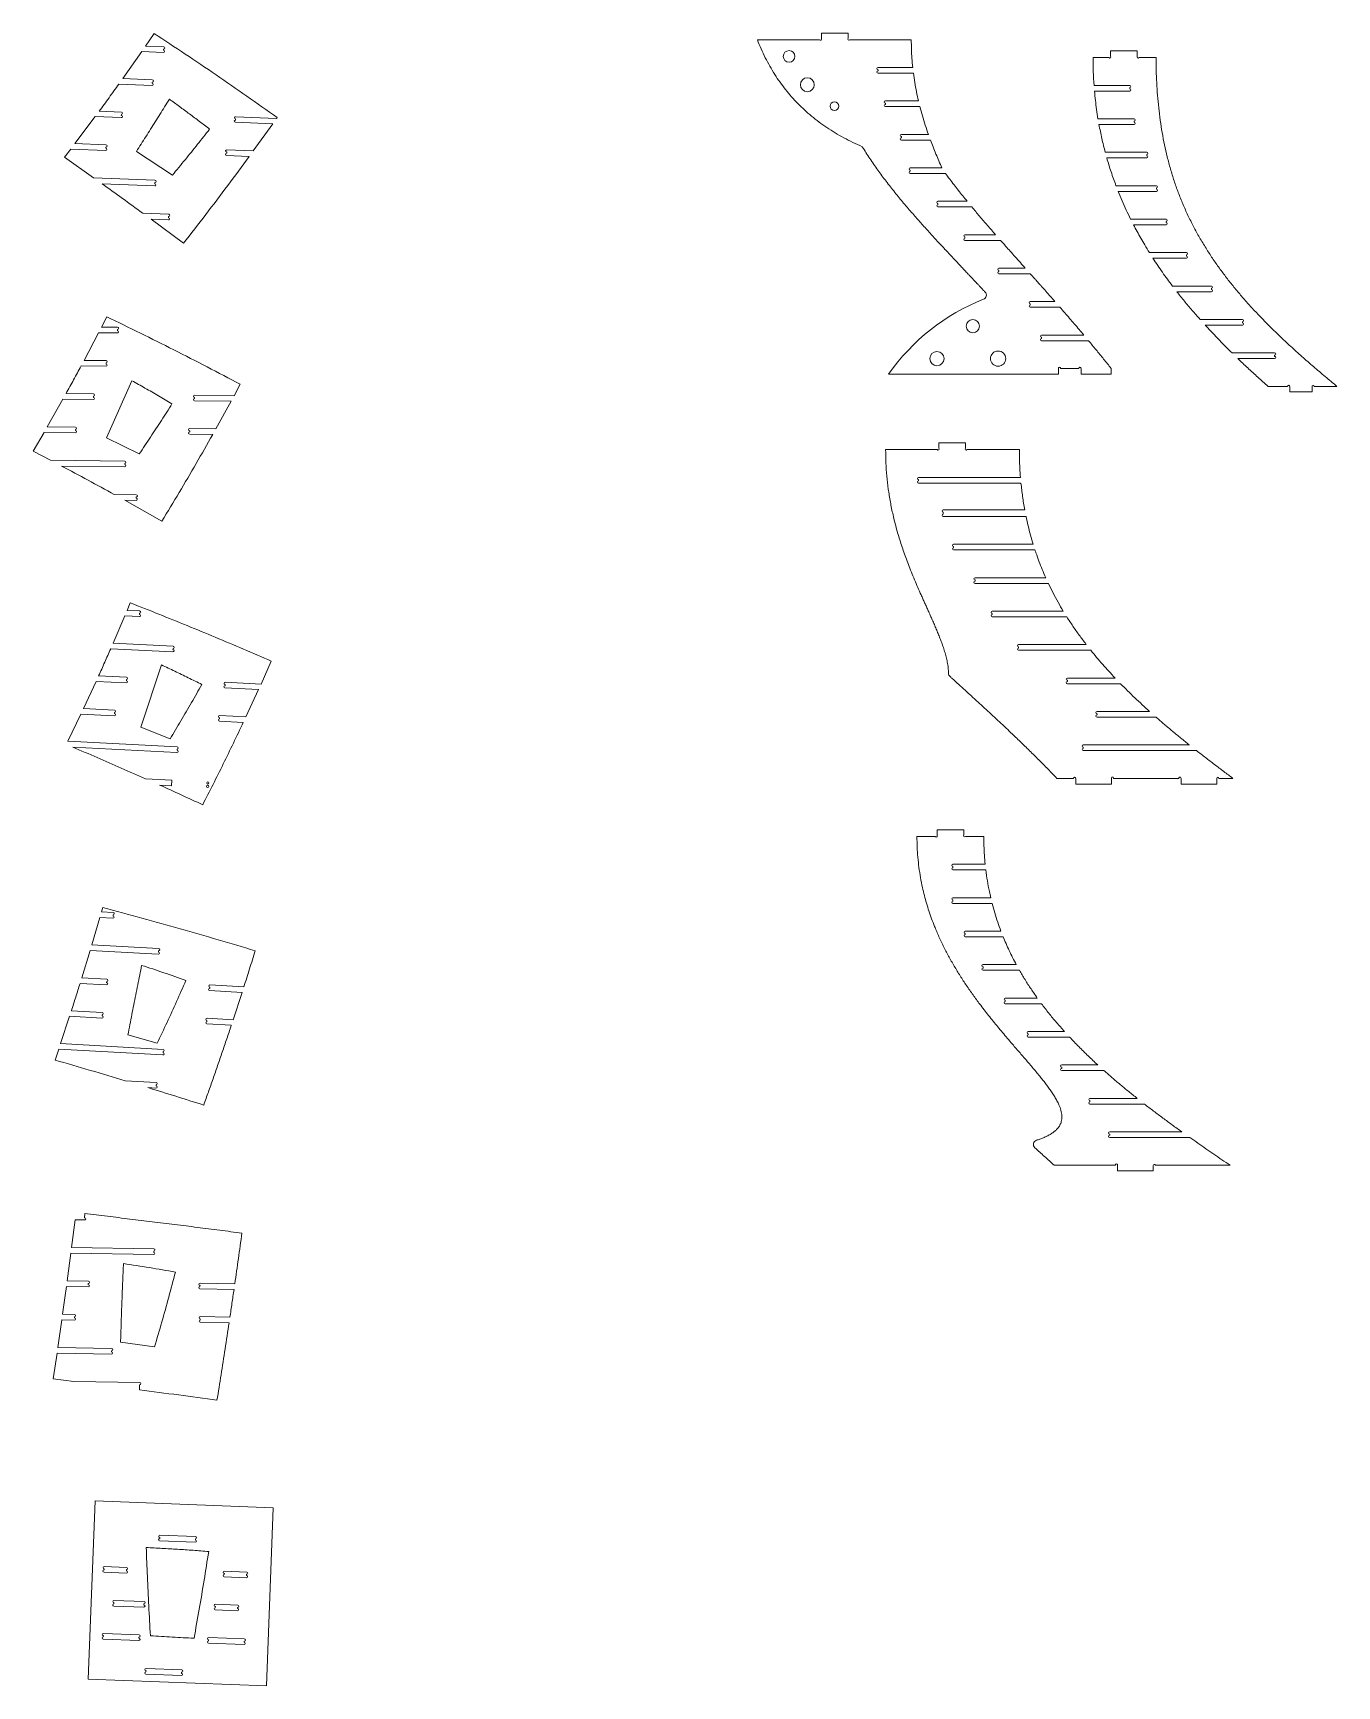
# Model space of a CAD drawing. Header units: millimetres. Extents: x -2409 to 2875, y -3055 to 3327.
# Drawn here: x -383 to 2543, y -3055 to 653 of the extents above; entities that cross this region are included whole.
import ezdxf

# ---------------------------------------------------------------- set-up
doc = ezdxf.new("R2010")
doc.units = ezdxf.units.MM

msp = doc.modelspace()

# ---------------------------------------------------------------- linework, layer by layer
at = {"color": 7, "linetype": 'Continuous', "lineweight": 15}
for p, q in [((-110.998, 651.53), (-130.241, 623.441)), ((1381.977, 637.617), (1242.356, 637.617)), ((1386.168, 652.617), (1446.168, 652.617)), ((1386.168, 652.617), (1386.168, 640.344)), ((1446.168, 652.617), (1446.168, 641.124)), ((1587.642, 637.617), (1449.732, 637.617)), ((-138.79, 611.08), (-181.412, 550.469)), ((-138.79, 611.08), (-90.248, 609.098)), ((-89.73, 621.787), (-130.241, 623.441)), ((-90.044, 614.093), (-89.934, 616.791)), ((2031.069, 597.493), (1995.368, 597.493)), ((2034.8, 612.493), (2034.8, 600.821)), ((2034.8, 612.493), (2094.8, 612.493)), ((2094.8, 612.493), (2094.8, 600.766)), ((2136.789, 597.493), (2098.58, 597.493)), ((1513.204, 575.317), (1590.919, 575.317)), ((1513.204, 567.617), (1513.204, 570.317)), ((1592.406, 562.617), (1513.204, 562.617)), ((-190.242, 538.119), (-115.754, 535.077)), ((-115.236, 547.766), (-181.412, 550.469)), ((-115.55, 540.072), (-115.44, 542.77)), ((2077.951, 535.193), (1997.621, 535.193)), ((1998.644, 522.493), (2077.951, 522.493)), ((2077.951, 527.493), (2077.951, 530.193)), ((1529.514, 500.317), (1603.759, 500.317)), ((1529.514, 492.617), (1529.514, 495.317)), ((1606.89, 487.617), (1529.514, 487.617)), ((-243.377, 465.226), (-288.81, 404.729)), ((-243.377, 465.226), (-184.991, 462.842)), ((-184.473, 475.531), (-234.261, 477.564)), ((-184.787, 467.837), (-184.677, 470.535)), ((71.162, 452.381), (154.864, 448.963)), ((71.476, 460.074), (71.366, 457.377)), ((163.607, 461.316), (71.68, 465.07)), ((111.378, 388.387), (154.864, 448.963)), ((163.607, 461.316), (164.989, 463.275)), ((2087.802, 460.193), (2006.547, 460.193)), ((2008.764, 447.493), (2087.802, 447.493)), ((2087.802, 452.493), (2087.802, 455.193)), ((1565.396, 425.317), (1626.023, 425.317)), ((1565.396, 417.617), (1565.396, 420.317)), ((1630.639, 412.617), (1565.396, 412.617)), ((-298.216, 392.403), (-312.34, 374.018)), ((-312.34, 374.018), (-246.866, 327.954)), ((-298.216, 392.403), (-219.702, 389.197)), ((-219.184, 401.886), (-288.81, 404.729)), ((-219.498, 394.192), (-219.388, 396.89)), ((-150.712, 387.14), (-70.095, 333.778)), ((51.399, 378.125), (102.39, 376.043)), ((51.713, 385.819), (51.603, 383.121)), ((111.378, 388.387), (51.917, 390.815)), ((2116.07, 385.193), (2022.771, 385.193)), ((2026.286, 372.493), (2116.07, 372.493)), ((2116.07, 377.493), (2116.07, 380.193)), ((1585.501, 350.317), (1656.177, 350.317)), ((1585.501, 342.617), (1585.501, 345.317)), ((1664.319, 337.617), (1585.501, 337.617)), ((-109.28, 322.335), (-246.866, 327.954)), ((-227.917, 314.47), (-109.798, 309.646)), ((-109.594, 314.642), (-109.484, 317.339)), ((2137.864, 310.193), (2046.948, 310.193)), ((2051.879, 297.493), (2137.864, 297.493)), ((2137.864, 302.493), (2137.864, 305.193)), ((1647.488, 275.317), (1712.946, 275.317)), ((1647.488, 267.617), (1647.488, 270.317)), ((1723.43, 262.617), (1647.488, 262.617)), ((-78.498, 246.016), (-136.404, 248.38)), ((-118.033, 234.92), (-45.348, 181.023)), ((-118.033, 234.92), (-79.016, 233.326)), ((-78.812, 238.322), (-78.702, 241.02)), ((2159.383, 235.193), (2079.762, 235.193)), ((2086.219, 222.493), (2159.383, 222.493)), ((2159.383, 227.493), (2159.383, 230.193)), ((1707.72, 200.317), (1776.787, 200.317)), ((1707.72, 192.617), (1707.72, 195.317)), ((1787.95, 187.617), (1707.72, 187.617)), ((2204.845, 160.193), (2121.835, 160.193)), ((2204.845, 152.493), (2204.845, 155.193)), ((1784.427, 125.317), (1843.361, 125.317)), ((1784.427, 117.617), (1784.427, 120.317)), ((1854.702, 112.617), (1784.427, 112.617)), ((2129.914, 147.493), (2204.845, 147.493)), ((2261.281, 85.193), (2173.657, 85.193)), ((2261.281, 77.493), (2261.281, 80.193)), ((1854.34, 50.317), (1909.991, 50.317)), ((1854.34, 42.617), (1854.34, 45.317)), ((1921.126, 37.617), (1854.34, 37.617)), ((2183.421, 72.493), (2261.281, 72.493)), ((-217.522, 16.168), (-229.337, -6.996)), ((2330.596, 10.193), (2235.496, 10.193)), ((2330.596, 2.493), (2330.596, 5.193)), ((-235.832, -19.615), (-268.311, -81.512)), ((-235.832, -19.615), (-193.382, -20.15)), ((-193.222, -7.451), (-229.337, -6.996)), ((-193.319, -15.15), (-193.285, -12.45)), ((1879.78, -24.683), (1974.674, -24.683)), ((1879.78, -32.383), (1879.78, -29.683)), ((2246.959, -2.507), (2330.596, -2.507)), ((1985.325, -37.383), (1879.78, -37.383)), ((2402.903, -64.807), (2307.239, -64.807)), ((2402.903, -72.507), (2402.903, -69.807)), ((-275.059, -94.128), (-218.918, -94.834)), ((-218.759, -82.135), (-268.311, -81.512)), ((-218.855, -89.835), (-218.821, -87.135)), ((1917.631, -112.383), (1917.631, -99.683)), ((1922.626, -99.683), (1963.468, -99.683)), ((1968.465, -99.683), (1968.465, -112.383)), ((2036.078, -112.383), (2036.078, -99.683)), ((2320.327, -77.507), (2402.903, -77.507)), ((-161.399, -127.117), (-217.784, -255.542)), ((68.246, -160.752), (81.939, -135.254)), ((1536.696, -112.383), (1917.631, -112.383)), ((1968.465, -112.383), (2036.078, -112.383)), ((2431.879, -139.807), (2388.128, -139.807)), ((2436.876, -152.507), (2436.876, -139.807)), ((2486.876, -140.354), (2486.876, -152.507)), ((2542.691, -139.807), (2491.846, -139.807)), ((-315.813, -168.621), (-350.875, -230.485)), ((-315.813, -168.621), (-247.615, -169.479)), ((-247.456, -156.78), (-308.802, -156.008)), ((-247.553, -164.479), (-247.519, -161.78)), ((-20.576, -172.336), (61.414, -173.368)), ((-20.479, -164.636), (-20.513, -167.336)), ((68.246, -160.752), (-20.416, -159.637)), ((27.334, -235.244), (61.414, -173.368)), ((2436.876, -152.507), (2486.876, -152.507)), ((-358.161, -243.094), (-382.822, -285.175)), ((-358.16, -243.094), (-287.885, -243.978)), ((-287.725, -231.279), (-350.875, -230.485)), ((-287.822, -238.979), (-287.788, -236.279)), ((-217.784, -255.542), (-144.422, -291.275)), ((-31.349, -247.206), (20.271, -247.856)), ((-31.252, -239.507), (-31.286, -242.207)), ((27.334, -235.244), (-31.189, -234.507)), ((-382.822, -285.175), (-343.658, -305.581)), ((1645.604, -281.848), (1530.11, -281.848)), ((1649.212, -266.848), (1649.212, -278.386)), ((1649.212, -266.848), (1709.212, -266.848)), ((1709.212, -266.848), (1709.212, -278.493)), ((1830.11, -281.848), (1712.919, -281.848)), ((-177.138, -307.677), (-343.658, -305.581)), ((-318.938, -318.594), (-177.298, -320.376)), ((-177.235, -315.376), (-177.201, -312.676)), ((1832.61, -344.148), (1603.919, -344.148)), ((1603.919, -349.148), (1603.919, -351.848)), ((1603.919, -356.848), (1833.749, -356.848)), ((-151.239, -383.009), (-200.463, -382.389)), ((-176.86, -395.387), (-93.647, -441.994)), ((-176.86, -395.387), (-151.399, -395.708)), ((-151.336, -390.708), (-151.302, -388.008)), ((1842.185, -416.848), (1659.401, -416.848)), ((1659.401, -421.848), (1659.401, -426.848)), ((1659.401, -431.848), (1845.118, -431.848)), ((1861.126, -494.148), (1682.574, -494.148)), ((1682.574, -499.148), (1682.574, -501.848)), ((1682.574, -506.848), (1865.188, -506.848)), ((1889.373, -569.148), (1730.842, -569.148)), ((1730.842, -574.148), (1730.842, -576.848)), ((1730.842, -581.848), (1895.217, -581.848)), ((-164.6, -625.479), (-171.638, -642.291)), ((-176.888, -654.741), (-203.102, -715.789)), ((-176.888, -654.741), (-144.28, -656.398)), ((-143.636, -643.714), (-171.638, -642.291)), ((-144.027, -651.404), (-143.89, -648.707)), ((1928.703, -644.148), (1769.436, -644.148)), ((1769.436, -649.148), (1769.436, -651.848)), ((1769.436, -656.848), (1936.552, -656.848)), ((-208.543, -728.229), (-69.166, -735.311)), ((-68.521, -722.627), (-203.102, -715.789)), ((-68.912, -730.317), (-68.775, -727.621)), ((1980.321, -719.148), (1828.149, -719.148)), ((1828.149, -724.148), (1828.149, -726.848)), ((1828.149, -731.848), (1990.341, -731.848)), ((-94.868, -764.825), (-141.249, -904.218)), ((128.645, -807.742), (151.779, -756.187)), ((-241.366, -801.658), (-269.568, -862.605)), ((-241.366, -801.658), (-173.726, -805.095)), ((-173.082, -792.411), (-235.723, -789.228)), ((-173.473, -800.101), (-173.336, -797.405)), ((48.078, -808.655), (47.941, -811.351)), ((128.645, -807.742), (48.331, -803.661)), ((2044.955, -794.148), (1937.837, -794.148)), ((1937.837, -799.148), (1937.837, -801.848)), ((1937.837, -806.848), (2057.196, -806.848)), ((47.687, -816.345), (122.987, -820.171)), ((94.775, -881.118), (122.987, -820.171)), ((-275.426, -875.024), (-304.709, -935.917)), ((-275.425, -875.024), (-200.606, -878.826)), ((-199.962, -866.142), (-269.568, -862.606)), ((-200.352, -873.832), (-200.215, -871.136)), ((35.765, -883.126), (35.628, -885.823)), ((94.775, -881.118), (36.019, -878.132)), ((2122.477, -869.148), (2004.429, -869.148)), ((2004.429, -874.148), (2004.429, -876.848)), ((2004.429, -881.848), (2136.804, -881.848)), ((-141.249, -904.218), (-75.463, -930.631)), ((35.374, -890.816), (88.929, -893.537)), ((-59.434, -948.379), (-304.709, -935.917)), ((-293.499, -949.203), (-60.079, -961.063)), ((-59.825, -956.069), (-59.688, -953.373)), ((2211.539, -944.148), (1973.396, -944.148)), ((1973.396, -949.148), (1973.396, -951.848)), ((1973.396, -956.848), (2227.586, -956.848)), ((-71.235, -1022.876), (-130.821, -1019.849)), ((-98.797, -1034.192), (-71.879, -1035.56)), ((-71.879, -1035.56), (-71.235, -1022.876)), ((1951.595, -1019.148), (1914.447, -1019.148)), ((1956.589, -1031.848), (1956.589, -1019.148)), ((1956.589, -1031.848), (2036.589, -1031.848)), ((2036.589, -1019.148), (2036.589, -1031.848)), ((2187.981, -1019.148), (2041.513, -1019.148)), ((2192.954, -1031.848), (2192.954, -1019.148)), ((2192.954, -1031.848), (2272.954, -1031.848)), ((2272.954, -1019.338), (2272.954, -1019.148)), ((2272.954, -1019.338), (2272.954, -1031.848)), ((2309.365, -1019.148), (2277.951, -1019.148)), ((1645.46, -1134.581), (1645.46, -1146.822)), ((1645.46, -1134.581), (1705.46, -1134.581)), ((1705.46, -1134.581), (1705.46, -1146.137)), ((1641.29, -1149.581), (1600.361, -1149.581)), ((1750.361, -1149.581), (1709.085, -1149.581)), ((1753.478, -1211.881), (1681.08, -1211.881)), ((1681.08, -1216.881), (1681.08, -1219.581)), ((1681.08, -1224.581), (1754.899, -1224.581)), ((1765.945, -1286.881), (1681.08, -1286.881)), ((1681.08, -1291.881), (1681.08, -1294.581)), ((-232.743, -1331.337), (-250.915, -1392.723)), ((-232.743, -1331.337), (-203.516, -1332.962)), ((-226.097, -1308.466), (-229.098, -1318.82)), ((-202.811, -1320.282), (-229.098, -1318.82)), ((-203.239, -1327.97), (-203.089, -1325.274)), ((1681.08, -1299.581), (1769.059, -1299.581)), ((1788.832, -1361.881), (1708.709, -1361.881)), ((1708.709, -1366.881), (1708.709, -1369.581)), ((-254.679, -1405.234), (-273.455, -1466.586)), ((-254.679, -1405.234), (-101.78, -1413.733)), ((-101.075, -1401.053), (-250.914, -1392.723)), ((-101.502, -1408.741), (-101.353, -1406.045)), ((1708.709, -1374.581), (1793.817, -1374.581)), ((1823.253, -1436.881), (1748.661, -1436.881)), ((1748.661, -1441.881), (1748.661, -1444.581)), ((-277.347, -1479.09), (-217.957, -1482.391)), ((-217.252, -1469.71), (-273.455, -1466.586)), ((-217.68, -1477.398), (-217.53, -1474.703)), ((90.173, -1486.799), (14.042, -1482.567)), ((1748.661, -1449.581), (1830.308, -1449.581)), ((13.337, -1495.248), (86.157, -1499.296)), ((13.764, -1487.56), (13.614, -1490.255)), ((66.145, -1560.579), (86.157, -1499.296)), ((1870.365, -1511.881), (1798.557, -1511.881)), ((1798.557, -1516.881), (1798.557, -1519.581)), ((-300.793, -1552.902), (-320.897, -1614.181)), ((-300.793, -1552.902), (-228.348, -1556.929)), ((-227.643, -1544.249), (-296.766, -1540.406)), ((-228.07, -1551.937), (-227.92, -1549.241)), ((1798.557, -1524.581), (1879.674, -1524.581)), ((6.976, -1570.01), (62.001, -1573.069)), ((7.404, -1562.322), (7.254, -1565.018)), ((66.145, -1560.579), (7.681, -1557.329)), ((1931.13, -1586.881), (1850.245, -1586.881)), ((1850.245, -1591.881), (1850.245, -1594.581)), ((-325.068, -1626.668), (-333.287, -1651.053)), ((-325.068, -1626.668), (-91.529, -1639.65)), ((-90.824, -1626.97), (-320.896, -1614.181)), ((-170.046, -1594.636), (-104.427, -1613.317)), ((1850.245, -1599.581), (1942.813, -1599.581)), ((-91.251, -1634.658), (-91.102, -1631.962)), ((2005.971, -1661.881), (1925.082, -1661.881)), ((1925.082, -1666.881), (1925.082, -1669.581)), ((-106.481, -1701.215), (-176.321, -1697.333)), ((1925.082, -1674.581), (2020.018, -1674.581)), ((-125.063, -1712.902), (-107.186, -1713.896)), ((-106.909, -1708.903), (-106.759, -1706.207)), ((2094.371, -1736.881), (1988.167, -1736.881)), ((1988.167, -1741.881), (1988.167, -1744.581)), ((1988.167, -1749.581), (2110.573, -1749.581)), ((2194.48, -1811.881), (2032.976, -1811.881)), ((2032.976, -1816.881), (2032.976, -1819.581)), ((2032.976, -1824.581), (2212.371, -1824.581)), ((2045.533, -1886.881), (1908.146, -1886.881)), ((2050.504, -1899.581), (2050.504, -1886.881)), ((2130.504, -1887.862), (2130.504, -1899.581)), ((2302.909, -1886.881), (2135.407, -1886.881)), ((2050.504, -1899.581), (2130.504, -1899.581)), ((-267.128, -2004.754), (-266.97, -1995.446)), ((-288.223, -2009.396), (-296.259, -2071.569)), ((-288.223, -2009.396), (-267.213, -2009.753)), ((-111.676, -2074.703), (-296.259, -2071.569)), ((-297.924, -2084.242), (-306.227, -2146.411)), ((-297.924, -2084.242), (-111.892, -2087.401)), ((-111.807, -2082.402), (-111.761, -2079.702)), ((-258.759, -2147.216), (-306.227, -2146.411)), ((-307.948, -2159.083), (-258.975, -2159.915)), ((-258.89, -2154.915), (-258.844, -2152.216)), ((-8.329, -2164.17), (68.052, -2165.467)), ((-8.199, -2156.472), (-8.244, -2159.171)), ((69.888, -2152.797), (-8.114, -2151.472)), ((-290.043, -2221.696), (-316.534, -2221.246)), ((-318.315, -2233.918), (-327.202, -2296.076)), ((-318.314, -2233.918), (-290.259, -2234.394)), ((-290.174, -2229.395), (-290.128, -2226.695)), ((-7.745, -2239.191), (57.005, -2240.29)), ((-7.614, -2231.492), (-7.66, -2234.192)), ((58.901, -2227.621), (-7.53, -2226.493)), ((-206.603, -2298.124), (-327.202, -2296.076)), ((-186.378, -2283.852), (-110.257, -2294.157)), ((-329.046, -2308.746), (-337.499, -2365.877)), ((-329.045, -2308.746), (-206.818, -2310.822)), ((-206.733, -2305.822), (-206.687, -2303.123)), ((-337.499, -2365.877), (-290.986, -2371.702)), ((-143.556, -2374.205), (-290.986, -2371.702)), ((-143.834, -2390.62), (-143.64, -2379.204)), ((-258.933, -3039.513), (-243.557, -2639.808)), ((-243.557, -2639.808), (156.147, -2655.185)), ((156.147, -2655.185), (140.771, -3054.889)), ((-98.789, -2729.55), (-18.848, -2732.626)), ((-98.493, -2721.856), (-98.597, -2724.554)), ((-18.36, -2719.935), (-98.301, -2716.86)), ((-18.656, -2727.629), (-18.552, -2724.931)), ((-223.564, -2799.806), (-173.601, -2801.728)), ((-223.268, -2792.111), (-223.371, -2794.809)), ((-173.112, -2789.037), (-223.075, -2787.115)), ((-173.408, -2796.732), (-173.305, -2794.033)), ((46.104, -2810.18), (96.067, -2812.102)), ((46.4, -2802.485), (46.296, -2805.183)), ((96.555, -2799.411), (46.592, -2797.489)), ((96.259, -2807.105), (96.363, -2804.407)), ((-201.76, -2875.7), (-134.197, -2878.299)), ((-201.464, -2868.006), (-201.567, -2870.704)), ((-133.708, -2865.609), (-201.271, -2863.009)), ((-134.004, -2873.303), (-133.901, -2870.605)), ((25.914, -2884.458), (75.877, -2886.38)), ((26.21, -2876.764), (26.106, -2879.462)), ((76.365, -2873.69), (26.402, -2871.768)), ((76.069, -2881.384), (76.173, -2878.686)), ((-225.393, -2949.846), (-145.453, -2952.921)), ((-225.097, -2942.152), (-225.201, -2944.85)), ((-144.964, -2940.231), (-224.905, -2937.156)), ((-145.26, -2947.925), (-145.157, -2945.227)), ((10.797, -2958.932), (90.738, -2962.008)), ((11.093, -2951.238), (10.989, -2953.936)), ((91.226, -2949.317), (11.285, -2946.242)), ((90.93, -2957.011), (91.034, -2954.313)), ((140.771, -3054.889), (-258.933, -3039.513)), ((-129.685, -3028.584), (-49.744, -3031.659)), ((-129.389, -3020.889), (-129.493, -3023.587)), ((-49.256, -3018.968), (-129.197, -3015.893)), ((-49.552, -3026.663), (-49.448, -3023.964))]:
    msp.add_line(p, q, dxfattribs=at)
for centre, radius in [((1313.476, 600.343), 13.032), ((1354.469, 536.734), 15.613), ((1415.251, 488.673), 9.895), ((1725.846, -4.966), 14.819), ((1645.111, -77.647), 15.959), ((1782.36, -77.647), 17.099), ((9.032, -1037.168), 2.5), ((9.423, -1029.478), 2.5)]:
    msp.add_circle(centre, radius, dxfattribs=at)
for centre, radius, start, end in [((1384.073, 638.981), 2.5, 213.050001, 33.050001), ((1447.95, 639.371), 2.5, 135.465661, 315.465661), ((-90.146, 611.595), 2.5, 267.66148, 87.66148), ((-89.832, 619.289), 2.5, 267.66148, 87.66148), ((2032.934, 599.157), 2.5, 221.729253, 41.729253), ((2096.69, 599.129), 2.5, 139.11762, 319.11762), ((1513.204, 572.817), 2.5, 90, 270), ((1513.204, 565.117), 2.5, 90, 270), ((-115.652, 537.575), 2.5, 267.66148, 87.66148), ((-115.338, 545.268), 2.5, 267.66148, 87.66148), ((2077.951, 532.693), 2.5, 270, 90), ((2077.951, 524.993), 2.5, 270, 90), ((1529.514, 497.817), 2.5, 90, 270), ((1529.514, 490.117), 2.5, 90, 270), ((-184.889, 465.339), 2.5, 267.66148, 87.66148), ((-184.575, 473.033), 2.5, 267.66148, 87.66148), ((71.264, 454.879), 2.5, 87.66148, 267.66148), ((71.578, 462.572), 2.5, 87.66148, 267.66148), ((2087.802, 457.693), 2.5, 270, 90), ((2087.802, 449.993), 2.5, 270, 90), ((1565.396, 422.817), 2.5, 90, 270), ((1565.396, 415.117), 2.5, 90, 270), ((-219.6, 391.694), 2.5, 267.66148, 87.66148), ((-219.286, 399.388), 2.5, 267.66148, 87.66148), ((51.501, 380.623), 2.5, 87.66148, 267.66148), ((51.815, 388.317), 2.5, 87.66148, 267.66148), ((2116.07, 382.693), 2.5, 270, 90), ((2116.07, 374.993), 2.5, 270, 90), ((1585.501, 347.817), 2.5, 90, 270), ((1585.501, 340.117), 2.5, 90, 270), ((-109.696, 312.144), 2.5, 267.66148, 87.66148), ((-109.382, 319.837), 2.5, 267.66148, 87.66148), ((2137.864, 307.693), 2.5, 270, 90), ((2137.864, 299.993), 2.5, 270, 90), ((1647.488, 272.817), 2.5, 90, 270), ((1647.488, 265.117), 2.5, 90, 270), ((-78.914, 235.824), 2.5, 267.66148, 87.66148), ((-78.6, 243.518), 2.5, 267.66148, 87.66148), ((2159.383, 232.693), 2.5, 270, 90), ((2159.383, 224.993), 2.5, 270, 90), ((1707.72, 197.817), 2.5, 90, 270), ((1707.72, 190.117), 2.5, 90, 270), ((2204.845, 157.693), 2.5, 270, 90), ((2204.845, 149.993), 2.5, 270, 90), ((1784.427, 122.817), 2.5, 90, 270), ((1784.427, 115.117), 2.5, 90, 270), ((2261.281, 82.693), 2.5, 270, 90), ((2261.281, 74.993), 2.5, 270, 90), ((1923.954, -384.676), 473.405, 111.595184, 144.887736), ((1746.039, 64.798), 10, 291.595184, 43.196661), ((1854.34, 47.817), 2.5, 90, 270), ((1854.34, 40.117), 2.5, 90, 270), ((2330.596, 7.693), 2.5, 270, 90), ((2330.596, -0.007), 2.5, 270, 90), ((-193.35, -17.65), 2.5, 269.279102, 89.279102), ((-193.253, -9.95), 2.5, 269.279102, 89.279102), ((1879.78, -27.183), 2.5, 90, 270), ((1879.78, -34.883), 2.5, 90, 270), ((2402.903, -67.307), 2.5, 270, 90), ((2402.903, -75.007), 2.5, 270, 90), ((-218.887, -92.334), 2.5, 269.279102, 89.279102), ((-218.79, -84.635), 2.5, 269.279102, 89.279102), ((1920.128, -99.572), 2.5, 357.470347, 182.529653), ((1965.967, -99.595), 2.5, 357.992109, 182.007891), ((2434.378, -139.714), 2.5, 357.859596, 182.140404), ((2489.361, -140.081), 2.5, 6.281468, 186.281468), ((-247.584, -166.979), 2.5, 269.279102, 89.279102), ((-247.487, -159.28), 2.5, 269.279102, 89.279102), ((-20.545, -169.836), 2.5, 89.279102, 269.279102), ((-20.448, -162.137), 2.5, 89.279102, 269.279102), ((-287.854, -241.479), 2.5, 269.279102, 89.279102), ((-287.757, -233.779), 2.5, 269.279102, 89.279102), ((-31.317, -244.706), 2.5, 89.279102, 269.279102), ((-31.22, -237.007), 2.5, 89.279102, 269.279102), ((1647.408, -280.117), 2.5, 223.817314, 43.817314), ((1711.065, -280.171), 2.5, 137.858801, 317.858801), ((-177.267, -317.876), 2.5, 269.279102, 89.279102), ((-177.17, -310.177), 2.5, 269.279102, 89.279102), ((1603.919, -346.648), 2.5, 90, 270), ((1603.919, -354.348), 2.5, 90, 270), ((-151.367, -393.208), 2.5, 269.279102, 89.279102), ((-151.27, -385.508), 2.5, 269.279102, 89.279102), ((1659.401, -419.348), 2.5, 90, 270), ((1659.401, -429.348), 2.5, 90, 270), ((1682.574, -496.648), 2.5, 90, 270), ((1682.574, -504.348), 2.5, 90, 270), ((1730.842, -571.648), 2.5, 90, 270), ((1730.842, -579.348), 2.5, 90, 270), ((-144.153, -653.901), 2.5, 267.091281, 87.091281), ((-143.763, -646.211), 2.5, 267.091281, 87.091281), ((1769.436, -646.648), 2.5, 90, 270), ((1769.436, -654.348), 2.5, 90, 270), ((-69.039, -732.814), 2.5, 267.091281, 87.091281), ((-68.648, -725.124), 2.5, 267.091281, 87.091281), ((1828.149, -721.648), 2.5, 90, 270), ((1828.149, -729.348), 2.5, 90, 270), ((-173.6, -802.598), 2.5, 267.091281, 87.091281), ((-173.209, -794.908), 2.5, 267.091281, 87.091281), ((47.814, -813.848), 2.5, 87.091281, 267.091281), ((48.205, -806.158), 2.5, 87.091281, 267.091281), ((1681.261, -783.297), 10, 181.07966, 227.612537), ((1937.837, -796.648), 2.5, 90, 270), ((1937.837, -804.348), 2.5, 90, 270), ((-200.479, -876.329), 2.5, 267.091281, 87.091281), ((-200.089, -868.639), 2.5, 267.091281, 87.091281), ((35.501, -888.319), 2.5, 87.091281, 267.091281), ((35.892, -880.629), 2.5, 87.091281, 267.091281), ((2004.429, -871.648), 2.5, 90, 270), ((2004.429, -879.348), 2.5, 90, 270), ((-59.952, -958.566), 2.5, 267.091281, 87.091281), ((-59.561, -950.876), 2.5, 267.091281, 87.091281), ((1973.396, -946.648), 2.5, 90, 270), ((1973.396, -954.348), 2.5, 90, 270), ((1954.092, -1019.026), 2.5, 357.190424, 182.809576), ((2039.051, -1018.713), 2.5, 349.973921, 190.026079), ((2190.468, -1018.89), 2.5, 354.061642, 185.938358), ((2275.453, -1019.243), 2.5, 2.176485, 177.823515), ((1643.375, -1148.202), 2.5, 213.488166, 33.488166), ((1707.272, -1147.859), 2.5, 136.464739, 316.464739), ((1681.08, -1214.381), 2.5, 90, 270), ((1681.08, -1222.081), 2.5, 90, 270), ((1681.08, -1289.381), 2.5, 90, 270), ((1681.08, -1297.081), 2.5, 90, 270), ((-203.378, -1330.466), 2.5, 266.818377, 86.818377), ((-202.95, -1322.778), 2.5, 266.818377, 86.818377), ((1708.709, -1364.381), 2.5, 90, 270), ((1708.709, -1372.081), 2.5, 90, 270), ((-101.641, -1411.237), 2.5, 266.818377, 86.818377), ((-101.214, -1403.549), 2.5, 266.818377, 86.818377), ((1748.661, -1439.381), 2.5, 90, 270), ((1748.661, -1447.081), 2.5, 90, 270), ((-217.818, -1479.895), 2.5, 266.818377, 86.818377), ((-217.391, -1472.207), 2.5, 266.818377, 86.818377), ((13.903, -1485.063), 2.5, 86.818377, 266.818377), ((13.476, -1492.752), 2.5, 86.818377, 266.818377), ((1798.557, -1514.381), 2.5, 90, 270), ((1798.557, -1522.081), 2.5, 90, 270), ((-228.209, -1554.433), 2.5, 266.818377, 86.818377), ((-227.782, -1546.745), 2.5, 266.818377, 86.818377), ((7.115, -1567.514), 2.5, 86.818377, 266.818377), ((7.542, -1559.826), 2.5, 86.818377, 266.818377), ((1850.245, -1589.381), 2.5, 90, 270), ((-90.963, -1629.466), 2.5, 266.818377, 86.818377), ((1850.245, -1597.081), 2.5, 90, 270), ((-91.39, -1637.154), 2.5, 266.818377, 86.818377), ((1925.082, -1664.381), 2.5, 90, 270), ((-106.62, -1703.711), 2.5, 266.818377, 86.818377), ((1925.082, -1672.081), 2.5, 90, 270), ((-107.047, -1711.399), 2.5, 266.818377, 86.818377), ((1988.167, -1739.381), 2.5, 90, 270), ((1988.167, -1747.081), 2.5, 90, 270), ((2032.976, -1814.381), 2.5, 90, 270), ((1871.63, -1840.428), 10, 108.008336, 228.548947), ((2032.976, -1822.081), 2.5, 90, 270), ((2048.019, -1886.609), 2.5, 353.753145, 186.246855), ((2132.955, -1887.372), 2.5, 11.312671, 191.312671), ((-267.171, -2007.253), 2.5, 269.027262, 89.027259), ((-111.719, -2077.203), 2.5, 269.02726, 89.02726), ((-111.849, -2084.902), 2.5, 269.02726, 89.02726), ((-258.802, -2149.716), 2.5, 269.02726, 89.02726), ((-258.932, -2157.415), 2.5, 269.02726, 89.02726), ((-8.287, -2161.671), 2.5, 89.02726, 269.02726), ((-8.156, -2153.972), 2.5, 89.02726, 269.02726), ((-290.085, -2224.196), 2.5, 269.02726, 89.02726), ((-290.216, -2231.895), 2.5, 269.02726, 89.02726), ((-7.703, -2236.691), 2.5, 89.02726, 269.02726), ((-7.572, -2228.993), 2.5, 89.02726, 269.02726), ((-206.645, -2300.623), 2.5, 269.02726, 89.02726), ((-206.776, -2308.322), 2.5, 269.02726, 89.02726), ((-143.598, -2376.705), 2.5, 269.02726, 89.02726), ((-98.693, -2727.052), 2.5, 87.796972, 267.796972), ((-98.397, -2719.358), 2.5, 87.796972, 267.796972), ((-18.752, -2730.127), 2.5, 267.796972, 87.796972), ((-18.456, -2722.433), 2.5, 267.796972, 87.796972), ((-223.468, -2797.308), 2.5, 87.796972, 267.796972), ((-223.172, -2789.613), 2.5, 87.796972, 267.796972), ((-173.504, -2799.23), 2.5, 267.796972, 87.796972), ((-173.208, -2791.535), 2.5, 267.796972, 87.796972), ((46.2, -2807.681), 2.5, 87.796972, 267.796972), ((46.496, -2799.987), 2.5, 87.796972, 267.796972), ((96.163, -2809.603), 2.5, 267.796972, 87.796972), ((96.459, -2801.909), 2.5, 267.796972, 87.796972), ((-201.663, -2873.202), 2.5, 87.796972, 267.796972), ((-201.368, -2865.508), 2.5, 87.796972, 267.796972), ((-134.101, -2875.801), 2.5, 267.796972, 87.796972), ((-133.805, -2868.107), 2.5, 267.796972, 87.796972), ((26.01, -2881.96), 2.5, 87.796972, 267.796972), ((26.306, -2874.266), 2.5, 87.796972, 267.796972), ((75.973, -2883.882), 2.5, 267.796972, 87.796972), ((76.269, -2876.188), 2.5, 267.796972, 87.796972), ((-225.297, -2947.348), 2.5, 87.796972, 267.796972), ((-225.001, -2939.654), 2.5, 87.796972, 267.796972), ((-145.356, -2950.423), 2.5, 267.796972, 87.796972), ((-145.06, -2942.729), 2.5, 267.796972, 87.796972), ((10.893, -2956.434), 2.5, 87.796972, 267.796972), ((11.189, -2948.74), 2.5, 87.796972, 267.796972), ((90.834, -2959.509), 2.5, 267.796972, 87.796972), ((91.13, -2951.815), 2.5, 267.796972, 87.796972), ((-129.589, -3026.085), 2.5, 87.796972, 267.796972), ((-129.293, -3018.391), 2.5, 87.796972, 267.796972), ((-49.648, -3029.161), 2.5, 267.796972, 87.796972), ((-49.352, -3021.466), 2.5, 267.796972, 87.796972)]:
    msp.add_arc(centre, radius, start, end, dxfattribs=at)
for points, knots in [([(164.989, 463.275), (142.226, 479.375), (96.765, 511.531), (27.949, 558.907), (-41.219, 605.66), (-87.75, 636.247), (-110.998, 651.53)], [0, 0, 0, 0, 0.25035944, 0.50000195, 0.75018283, 1, 1, 1, 1]), ([(1242.356, 637.617), (1245.111, 630.747), (1250.579, 617.108), (1259.949, 597.313), (1270.095, 578.224), (1281.102, 559.876), (1292.878, 542.365), (1305.41, 525.679), (1318.68, 509.803), (1332.762, 494.636), (1347.759, 480.08), (1363.69, 466.151), (1380.572, 452.869), (1398.3, 440.328), (1416.87, 428.521), (1436.292, 417.471), (1456.53, 407.096), (1470.51, 400.897), (1477.567, 397.768)], [0, 0, 0, 0, 0.06424399, 0.12752869, 0.19000642, 0.25183524, 0.31317829, 0.37311512, 0.43290538, 0.49271095, 0.5526937, 0.61424942, 0.67632418, 0.73908136, 0.80267901, 0.86726926, 0.93299704, 1, 1, 1, 1]), ([(1590.919, 575.317), (1590.264, 582.188), (1588.951, 595.96), (1587.859, 616.744), (1587.714, 630.646), (1587.642, 637.617)], [0, 0, 0, 0, 0.33175651, 0.66491911, 1, 1, 1, 1]), ([(1995.368, 597.493), (1995.46, 587.071), (1995.645, 566.284), (1996.964, 545.538), (1997.621, 535.193)], [0, 0, 0, 0, 0.50136685, 1, 1, 1, 1]), ([(2542.691, -139.807), (2533.902, -132.535), (2516.28, -117.954), (2490.117, -95.704), (2464.215, -73.094), (2438.702, -50.087), (2413.638, -26.627), (2388.978, -2.535), (2366.674, 20.351), (2346.575, 42.016), (2328.793, 62.116), (2311.455, 82.752), (2294.813, 103.71), (2278.702, 125.281), (2263.372, 147.226), (2248.468, 170.162), (2234.257, 193.869), (2220.734, 218.539), (2208.257, 243.625), (2196.833, 269.14), (2186.488, 295.031), (2177.234, 321.218), (2169.011, 347.812), (2161.836, 374.644), (2155.624, 401.902), (2150.389, 429.325), (2146.04, 457.149), (2142.59, 484.99), (2139.95, 513.091), (2138.126, 541.114), (2136.995, 569.31), (2136.858, 588.07), (2136.789, 597.493)], [0, 0, 0, 0, 0.039025822, 0.078243659, 0.117487395, 0.156640572, 0.195759492, 0.234921243, 0.274570671, 0.30506687, 0.336009614, 0.366369708, 0.397257866, 0.427547556, 0.458459854, 0.488813999, 0.521104922, 0.552990032, 0.585034414, 0.616923098, 0.648599, 0.680387924, 0.711910577, 0.743801745, 0.775379249, 0.80752938, 0.839285538, 0.871705395, 0.903482199, 0.935826457, 0.967765252, 1, 1, 1, 1]), ([(1603.759, 500.317), (1602.213, 507.18), (1599.115, 520.923), (1595.315, 541.704), (1593.375, 555.654), (1592.406, 562.617)], [0, 0, 0, 0, 0.33310876, 0.66709305, 1, 1, 1, 1]), ([(-190.242, 538.119), (-197.556, 527.954), (-212.13, 507.697), (-226.902, 487.584), (-234.261, 477.564)], [0, 0, 0, 0, 0.50181844, 1, 1, 1, 1]), ([(1998.644, 522.493), (1999.31, 515.552), (2000.64, 501.673), (2003.27, 480.897), (2005.453, 467.103), (2006.547, 460.193)], [0, 0, 0, 0, 0.33302136, 0.66586697, 1, 1, 1, 1]), ([(-76.924, 504.379), (-80.521, 498.61), (-87.63, 487.209), (-98.19, 470.329), (-108.649, 453.654), (-119.161, 436.945), (-129.745, 420.177), (-140.28, 403.539), (-147.258, 392.57), (-150.712, 387.14)], [0, 0, 0, 0, 0.14723491, 0.29096716, 0.43119702, 0.57351452, 0.71845878, 0.86062022, 1, 1, 1, 1]), ([(13.294, 437.197), (5.775, 442.923), (-9.14, 454.283), (-31.701, 471.187), (-54.237, 487.88), (-69.399, 498.906), (-76.924, 504.379)], [0, 0, 0, 0, 0.252046023, 0.500009001, 0.751850501, 1, 1, 1, 1]), ([(1626.023, 425.317), (1623.646, 432.194), (1618.896, 445.935), (1612.486, 466.705), (1608.749, 480.67), (1606.89, 487.617)], [0, 0, 0, 0, 0.33480927, 0.66904579, 1, 1, 1, 1]), ([(2008.764, 447.493), (2010.787, 437.023), (2014.827, 416.115), (2020.125, 395.49), (2022.771, 385.193)], [0, 0, 0, 0, 0.50075921, 1, 1, 1, 1]), ([(-70.095, 333.778), (-60.559, 345.373), (-41.648, 368.369), (-13.846, 402.84), (4.299, 425.81), (13.294, 437.197)], [0, 0, 0, 0, 0.33899043, 0.67231634, 1, 1, 1, 1]), ([(1656.177, 350.317), (1653.933, 355.434), (1649.443, 365.67), (1642.903, 381.265), (1636.587, 396.898), (1632.599, 407.439), (1630.639, 412.617)], [0, 0, 0, 0, 0.24889491, 0.49794429, 0.75334432, 1, 1, 1, 1]), ([(-45.348, 181.023), (-28.569, 202.538), (4.855, 245.399), (54.116, 310.404), (86.272, 354.126), (102.39, 376.043)], [0, 0, 0, 0, 0.334543041, 0.666425603, 1, 1, 1, 1]), ([(1477.567, 397.768), (1483.15, 388.859), (1494.331, 371.018), (1512.341, 345.241), (1531.124, 319.96), (1550.498, 295.357), (1570.443, 271.169), (1590.005, 248.324), (1609.114, 226.638), (1627.567, 206.146), (1641.762, 190.646), (1651.705, 179.878), (1657.425, 173.705), (1663.094, 167.607), (1668.729, 161.563), (1674.252, 155.652), (1679.807, 149.722), (1685.428, 143.731), (1690.199, 138.655), (1694.166, 134.438), (1697.272, 131.139), (1700.548, 127.661), (1703.721, 124.293), (1706.649, 121.186), (1709.672, 117.981), (1713.27, 114.166), (1717.669, 109.502), (1722.27, 104.625), (1726.828, 99.791), (1730.976, 95.393), (1735.294, 90.812), (1739.658, 86.179), (1744.198, 81.357), (1748.722, 76.547), (1751.731, 73.343), (1753.329, 71.643)], [0, 0, 0, 0, 0.07371139, 0.14761322, 0.22041167, 0.29453545, 0.36716379, 0.44022413, 0.50541611, 0.56983169, 0.63357485, 0.65279285, 0.67260228, 0.69258663, 0.71117237, 0.73054501, 0.74930873, 0.7681496, 0.78814414, 0.79815572, 0.80874548, 0.81991353, 0.83165975, 0.84119561, 0.84984645, 0.86254965, 0.87796604, 0.89480631, 0.90955772, 0.92455536, 0.9371972, 0.95370023, 0.96918086, 0.98363906, 1, 1, 1, 1]), ([(2026.286, 372.493), (2029.402, 362.012), (2035.64, 341.029), (2043.176, 320.478), (2046.948, 310.193)], [0, 0, 0, 0, 0.49954206, 1, 1, 1, 1]), ([(1712.946, 275.317), (1709.695, 279.305), (1703.035, 287.473), (1693.214, 299.783), (1683.404, 312.32), (1673.786, 324.865), (1667.468, 333.375), (1664.319, 337.617)], [0, 0, 0, 0, 0.19526426, 0.4000143, 0.59772907, 0.799458, 1, 1, 1, 1]), ([(-227.917, 314.47), (-212.641, 303.538), (-182.042, 281.64), (-151.632, 259.479), (-136.404, 248.38)], [0, 0, 0, 0, 0.49920763, 1, 1, 1, 1]), ([(2051.879, 297.493), (2054.769, 290.41), (2060.505, 276.352), (2069.814, 255.579), (2076.44, 242.001), (2079.762, 235.193)], [0, 0, 0, 0, 0.33613356, 0.66715051, 1, 1, 1, 1]), ([(1776.787, 200.317), (1773.693, 203.855), (1767.615, 210.803), (1758.658, 221.129), (1749.76, 231.458), (1740.934, 241.794), (1732.1, 252.231), (1726.326, 259.147), (1723.43, 262.617)], [0, 0, 0, 0, 0.17188339, 0.33761538, 0.49992382, 0.67049631, 0.83469905, 1, 1, 1, 1]), ([(2086.219, 222.493), (2088.876, 217.445), (2094.209, 207.312), (2102.622, 192.263), (2111.775, 176.505), (2118.324, 165.885), (2121.835, 160.193)], [0, 0, 0, 0, 0.23842229, 0.47855823, 0.72049787, 1, 1, 1, 1]), ([(1843.361, 125.317), (1839.696, 129.419), (1832.182, 137.831), (1820.922, 150.45), (1809.897, 162.833), (1798.933, 175.18), (1791.731, 183.335), (1787.95, 187.617)], [0, 0, 0, 0, 0.1979029, 0.40584323, 0.60853509, 0.79445201, 1, 1, 1, 1]), ([(1909.991, 50.317), (1906.51, 54.271), (1899.725, 61.978), (1889.352, 73.697), (1881.137, 82.951), (1875.056, 89.787), (1871.289, 94.019), (1867.497, 98.274), (1863.455, 102.808), (1859.163, 107.62), (1856.217, 110.921), (1854.702, 112.617)], [0, 0, 0, 0, 0.18971487, 0.36982125, 0.56366057, 0.63540777, 0.69932863, 0.76774836, 0.84066696, 0.91808451, 1, 1, 1, 1]), ([(2129.914, 147.493), (2133.41, 142.158), (2140.342, 131.579), (2151.136, 115.959), (2162.184, 100.497), (2169.821, 90.31), (2173.657, 85.193)], [0, 0, 0, 0, 0.25129744, 0.49834705, 0.74802417, 1, 1, 1, 1]), ([(1974.674, -24.683), (1971.179, -20.546), (1964.105, -12.172), (1953.464, 0.29), (1942.712, 12.79), (1931.962, 25.203), (1924.73, 33.488), (1921.126, 37.617)], [0, 0, 0, 0, 0.19775512, 0.40033309, 0.59840129, 0.79985978, 1, 1, 1, 1]), ([(2183.421, 72.493), (2189.019, 65.422), (2200.2, 51.298), (2217.58, 30.539), (2229.511, 16.99), (2235.496, 10.193)], [0, 0, 0, 0, 0.333122778, 0.665430982, 1, 1, 1, 1]), ([(81.939, -135.254), (57.266, -122.213), (7.817, -96.075), (-66.823, -57.921), (-141.921, -20.38), (-192.277, 3.964), (-217.522, 16.168)], [0, 0, 0, 0, 0.24947405, 0.50000201, 0.74934232, 1, 1, 1, 1]), ([(2246.959, -2.507), (2250.841, -6.725), (2258.66, -15.222), (2270.639, -27.855), (2282.727, -40.333), (2294.929, -52.672), (2303.113, -60.739), (2307.239, -64.807)], [0, 0, 0, 0, 0.19835695, 0.39954459, 0.60238139, 0.7994972, 1, 1, 1, 1]), ([(2036.078, -99.683), (2030.465, -92.657), (2019.285, -78.666), (2002.368, -57.897), (1990.998, -44.21), (1985.325, -37.383)], [0, 0, 0, 0, 0.335720282, 0.668611562, 1, 1, 1, 1]), ([(-275.059, -94.128), (-280.619, -104.448), (-291.762, -125.132), (-303.114, -145.702), (-308.802, -156.008)], [0, 0, 0, 0, 0.49895015, 1, 1, 1, 1]), ([(2320.327, -77.507), (2323.966, -80.988), (2331.299, -88), (2342.49, -98.493), (2353.842, -108.991), (2365.225, -119.362), (2376.639, -129.632), (2384.272, -136.392), (2388.128, -139.807)], [0, 0, 0, 0, 0.16406572, 0.33053723, 0.4997846, 0.66780281, 0.83220919, 1, 1, 1, 1]), ([(-71.074, -178.953), (-81.216, -172.964), (-101.322, -161.093), (-131.43, -143.807), (-151.469, -132.647), (-161.399, -127.117)], [0, 0, 0, 0, 0.33926908, 0.6725902, 1, 1, 1, 1]), ([(-144.422, -291.275), (-136.012, -278.735), (-119.301, -253.817), (-94.845, -216.376), (-78.964, -191.374), (-71.074, -178.953)], [0, 0, 0, 0, 0.33762704, 0.67094838, 1, 1, 1, 1]), ([(-93.647, -441.994), (-80.663, -420.617), (-54.685, -377.845), (-16.71, -313.125), (7.95, -269.601), (20.271, -247.856)], [0, 0, 0, 0, 0.3333204, 0.66692116, 1, 1, 1, 1]), ([(1530.11, -281.848), (1530.238, -291.751), (1530.494, -311.511), (1532.57, -340.999), (1535.887, -370.289), (1540.542, -399.372), (1545.619, -424.066), (1550.502, -444.371), (1554.765, -460.448), (1559.374, -476.393), (1564.357, -492.344), (1569.628, -508.094), (1575.239, -523.863), (1581.279, -539.947), (1587.88, -556.667), (1594.936, -573.77), (1602.24, -590.839), (1608.518, -605.113), (1613.612, -616.536), (1617.646, -625.52), (1621.668, -634.446), (1625.839, -643.693), (1629.827, -652.567), (1634.017, -661.959), (1638.254, -671.573), (1642.633, -681.716), (1646.893, -691.864), (1651.022, -702.087), (1654.975, -712.397), (1658.835, -723.171), (1662.543, -734.57), (1665.923, -746.59), (1668.643, -758.747), (1670.645, -771.016), (1671.056, -779.317), (1671.263, -783.486)], [0, 0, 0, 0, 0.0565288, 0.11280643, 0.1686759, 0.22476988, 0.28089968, 0.31255699, 0.3439881, 0.37584988, 0.40730583, 0.43938883, 0.47066467, 0.50285359, 0.53747578, 0.57328181, 0.60848167, 0.64346548, 0.66230613, 0.67988878, 0.6996877, 0.71820235, 0.73780344, 0.7552278, 0.77691494, 0.7977877, 0.81830027, 0.83974766, 0.86072702, 0.88133799, 0.90507989, 0.92914798, 0.95258794, 0.97618508, 1, 1, 1, 1]), ([(1832.61, -344.148), (1832.109, -337.268), (1831.106, -323.482), (1830.276, -302.706), (1830.165, -288.815), (1830.11, -281.848)], [0, 0, 0, 0, 0.33180511, 0.664889, 1, 1, 1, 1]), ([(-318.938, -318.594), (-299.112, -329.119), (-259.496, -350.153), (-220.129, -371.65), (-200.463, -382.389)], [0, 0, 0, 0, 0.500434046, 1, 1, 1, 1]), ([(1842.185, -416.848), (1840.465, -406.904), (1837.021, -386.993), (1834.84, -366.904), (1833.749, -356.848)], [0, 0, 0, 0, 0.49943189, 1, 1, 1, 1]), ([(1861.126, -494.148), (1859.08, -487.286), (1854.987, -473.557), (1849.654, -452.774), (1846.627, -438.809), (1845.118, -431.848)], [0, 0, 0, 0, 0.33382338, 0.66792914, 1, 1, 1, 1]), ([(1889.373, -569.148), (1886.7, -563.034), (1881.356, -550.811), (1874.056, -532.186), (1868.751, -517.5), (1865.913, -509.015), (1865.188, -506.848)], [0, 0, 0, 0, 0.29941073, 0.59854236, 0.89747213, 1, 1, 1, 1]), ([(1928.703, -644.148), (1924.749, -637.457), (1916.768, -623.951), (1905.579, -603.178), (1898.669, -588.952), (1895.217, -581.848)], [0, 0, 0, 0, 0.32949168, 0.66515323, 1, 1, 1, 1]), ([(151.779, -756.187), (130.963, -747.178), (89.159, -729.086), (26.151, -702.543), (-37.128, -676.413), (-100.68, -650.688), (-143.233, -633.906), (-164.6, -625.479)], [0, 0, 0, 0, 0.198768056, 0.399177687, 0.599146015, 0.798714962, 1, 1, 1, 1]), ([(1980.321, -719.148), (1980.017, -718.755), (1974.594, -711.742), (1964.364, -698.052), (1950.016, -677.705), (1941.054, -663.822), (1936.552, -656.848)], [0, 0, 0, 0, 0.01958443, 0.34917505, 0.6730881, 1, 1, 1, 1]), ([(-208.543, -728.229), (-210.789, -733.337), (-215.274, -743.536), (-222.047, -758.789), (-228.855, -774.018), (-233.43, -784.151), (-235.723, -789.228)], [0, 0, 0, 0, 0.25064182, 0.50054885, 0.74972539, 1, 1, 1, 1]), ([(2044.955, -794.148), (2040.199, -789.084), (2030.782, -779.059), (2016.957, -763.597), (2003.449, -747.94), (1994.689, -737.186), (1990.341, -731.848)], [0, 0, 0, 0, 0.25150522, 0.49787997, 0.75080273, 1, 1, 1, 1]), ([(-4.171, -808.589), (-14.322, -803.512), (-34.482, -793.429), (-64.715, -778.835), (-84.865, -769.473), (-94.868, -764.825)], [0, 0, 0, 0, 0.3381238, 0.67144107, 1, 1, 1, 1]), ([(-75.463, -930.631), (-67.27, -917.063), (-50.96, -890.052), (-27.189, -849.37), (-11.82, -822.141), (-4.171, -808.589)], [0, 0, 0, 0, 0.33638587, 0.66970233, 1, 1, 1, 1]), ([(1674.52, -790.683), (1676.503, -792.493), (1680.738, -796.358), (1686.802, -801.887), (1693.345, -807.851), (1699.574, -813.528), (1706.149, -819.522), (1712.192, -825.034), (1719.102, -831.341), (1726.58, -838.174), (1735.029, -845.906), (1743.545, -853.718), (1754.153, -863.475), (1766.912, -875.256), (1781.681, -888.982), (1796.558, -902.913), (1813.342, -918.769), (1832.255, -936.85), (1853.08, -957.08), (1873.75, -977.537), (1894.215, -998.166), (1907.679, -1012.129), (1914.447, -1019.148)], [0, 0, 0, 0, 0.02430503, 0.05190882, 0.07429582, 0.10445821, 0.12820292, 0.15484399, 0.17850547, 0.21289936, 0.24655609, 0.28219069, 0.31752375, 0.37703305, 0.43941094, 0.50006588, 0.56154767, 0.64844001, 0.73694353, 0.82439332, 0.91172201, 1, 1, 1, 1]), ([(2122.477, -869.148), (2116.887, -864.095), (2105.668, -853.953), (2089.127, -838.412), (2072.912, -822.741), (2062.392, -812.102), (2057.196, -806.848)], [0, 0, 0, 0, 0.25047191, 0.50269768, 0.75439511, 1, 1, 1, 1]), ([(2211.539, -944.148), (2205.2, -939.064), (2192.53, -928.903), (2173.744, -913.426), (2155.135, -897.784), (2142.914, -887.16), (2136.804, -881.848)], [0, 0, 0, 0, 0.25053908, 0.50073081, 0.75040768, 1, 1, 1, 1]), ([(-2.201, -1078.369), (5.574, -1063.175), (21.171, -1032.694), (44.121, -986.568), (66.777, -940.176), (81.559, -909.053), (88.929, -893.537)], [0, 0, 0, 0, 0.24845437, 0.49843583, 0.7499634, 1, 1, 1, 1]), ([(-293.499, -949.203), (-275.299, -956.945), (-239.01, -972.383), (-184.781, -995.929), (-148.816, -1011.872), (-130.821, -1019.849)], [0, 0, 0, 0, 0.33454737, 0.66705445, 1, 1, 1, 1]), ([(2309.365, -1019.148), (2302.487, -1014.024), (2288.738, -1003.781), (2268.232, -988.277), (2247.826, -972.665), (2234.333, -962.12), (2227.586, -956.848)], [0, 0, 0, 0, 0.250274129, 0.50029386, 0.750143696, 1, 1, 1, 1]), ([(-98.797, -1034.192), (-82.623, -1041.503), (-50.358, -1056.085), (-18.226, -1070.954), (-2.201, -1078.369)], [0, 0, 0, 0, 0.50131087, 1, 1, 1, 1]), ([(1600.361, -1149.581), (1600.456, -1157.338), (1600.645, -1172.805), (1602.192, -1195.91), (1604.667, -1218.845), (1608.156, -1241.606), (1612.314, -1262.581), (1616.909, -1281.815), (1621.72, -1299.315), (1627.124, -1316.69), (1633.115, -1333.949), (1640.535, -1353.306), (1649.68, -1374.75), (1660.691, -1397.878), (1672.663, -1420.698), (1685.399, -1442.981), (1698.944, -1464.931), (1713.122, -1486.403), (1727.928, -1507.521), (1741.412, -1525.765), (1753.348, -1541.32), (1763.585, -1554.313), (1773.949, -1567.162), (1784.448, -1579.911), (1795.042, -1592.555), (1805.823, -1605.242), (1815.893, -1616.963), (1825.225, -1627.762), (1833.761, -1637.615), (1842.291, -1647.472), (1850.786, -1657.33), (1859.225, -1667.212), (1867.598, -1677.152), (1875.329, -1686.525), (1882.398, -1695.318), (1888.795, -1703.52), (1895.007, -1711.802), (1900.988, -1720.187), (1905.752, -1727.324), (1909.389, -1733.15), (1912.028, -1737.612), (1914.534, -1742.127), (1916.89, -1746.713), (1919.29, -1751.856), (1921.563, -1757.459), (1923.598, -1763.712), (1925.037, -1769.965), (1925.776, -1776.402), (1925.647, -1782.812), (1924.601, -1788.469), (1922.973, -1793.22), (1921.109, -1797.114), (1919.025, -1800.442), (1916.879, -1803.272), (1914.784, -1805.673), (1912.462, -1808.009), (1909.772, -1810.408), (1906.674, -1812.854), (1903.13, -1815.329), (1898.227, -1818.378), (1891.891, -1821.759), (1884.121, -1825.255), (1876.321, -1828.307), (1871.076, -1830.066), (1868.538, -1830.918)], [0, 0, 0, 0, 0.02878851, 0.05740705, 0.08591119, 0.11438969, 0.14284906, 0.16525759, 0.18777499, 0.21020487, 0.23278244, 0.25557573, 0.28713905, 0.31928596, 0.35063198, 0.38276655, 0.41453182, 0.44635518, 0.47825771, 0.51025264, 0.53055187, 0.55103298, 0.57164996, 0.59182209, 0.61233611, 0.63287712, 0.65361835, 0.66969398, 0.68585506, 0.70200474, 0.71807965, 0.73415449, 0.75023932, 0.76632115, 0.77925179, 0.79211551, 0.80492687, 0.81767706, 0.83033813, 0.83677168, 0.84316895, 0.84957801, 0.8559353, 0.86230232, 0.87063639, 0.87836534, 0.88668482, 0.89441298, 0.90235829, 0.91039267, 0.91565367, 0.92096035, 0.92638207, 0.93019899, 0.93413276, 0.93820013, 0.94241725, 0.94750265, 0.95284254, 0.9584535, 0.96892453, 0.97947094, 0.99006415, 1, 1, 1, 1]), ([(1753.478, -1211.881), (1752.854, -1205.013), (1751.603, -1191.243), (1750.567, -1170.46), (1750.429, -1156.556), (1750.361, -1149.581)], [0, 0, 0, 0, 0.33152594, 0.66470349, 1, 1, 1, 1]), ([(1765.945, -1286.881), (1764.886, -1282.178), (1762.042, -1269.548), (1758.169, -1248.796), (1755.99, -1232.662), (1754.899, -1224.581)], [0, 0, 0, 0, 0.22847659, 0.6135906, 1, 1, 1, 1]), ([(115.716, -1405.755), (87.932, -1397.499), (31.961, -1380.867), (-52.819, -1356.481), (-138.953, -1332.231), (-196.913, -1316.425), (-226.097, -1308.466)], [0, 0, 0, 0, 0.24466526, 0.49287965, 0.74465427, 1, 1, 1, 1]), ([(1788.832, -1361.881), (1786.339, -1355.09), (1781.343, -1341.476), (1774.74, -1320.693), (1770.955, -1306.629), (1769.059, -1299.581)], [0, 0, 0, 0, 0.33187518, 0.66521724, 1, 1, 1, 1]), ([(90.173, -1486.799), (94.461, -1473.366), (103.074, -1446.382), (111.49, -1419.337), (115.716, -1405.755)], [0, 0, 0, 0, 0.49783791, 1, 1, 1, 1]), ([(1823.253, -1436.881), (1820.501, -1431.7), (1815.017, -1421.375), (1807.37, -1405.66), (1800.253, -1390.095), (1795.926, -1379.666), (1793.817, -1374.581)], [0, 0, 0, 0, 0.25529676, 0.50870725, 0.76043025, 1, 1, 1, 1]), ([(-139.121, -1438.564), (-140.589, -1445.789), (-143.558, -1460.398), (-148.014, -1482.562), (-152.47, -1504.897), (-156.869, -1527.123), (-161.225, -1549.287), (-165.612, -1571.751), (-168.554, -1586.938), (-170.046, -1594.636)], [0, 0, 0, 0, 0.139006524, 0.281093159, 0.426260279, 0.568437762, 0.708304702, 0.852158662, 1, 1, 1, 1]), ([(-39.97, -1472.573), (-56.521, -1466.627), (-89.407, -1454.812), (-122.622, -1443.956), (-139.121, -1438.564)], [0, 0, 0, 0, 0.50328371, 1, 1, 1, 1]), ([(-277.347, -1479.09), (-278.952, -1484.22), (-282.161, -1494.48), (-287.01, -1509.838), (-291.873, -1525.148), (-295.137, -1535.326), (-296.766, -1540.406)], [0, 0, 0, 0, 0.2507278, 0.50142389, 0.75118015, 1, 1, 1, 1]), ([(-104.427, -1613.317), (-96.975, -1597.704), (-82.113, -1566.568), (-60.621, -1519.65), (-46.841, -1488.236), (-39.97, -1472.573)], [0, 0, 0, 0, 0.33525259, 0.6685663, 1, 1, 1, 1]), ([(1870.365, -1511.881), (1865.638, -1505.155), (1856.138, -1491.638), (1842.754, -1470.867), (1834.436, -1456.641), (1830.308, -1449.581)], [0, 0, 0, 0, 0.33284184, 0.66890027, 1, 1, 1, 1]), ([(1931.13, -1586.881), (1925.166, -1580.172), (1913.243, -1566.758), (1896.051, -1546.003), (1885.138, -1531.728), (1879.674, -1524.581)], [0, 0, 0, 0, 0.33313657, 0.66612416, 1, 1, 1, 1]), ([(0.065, -1751.908), (3.567, -1742.159), (10.593, -1722.598), (21.007, -1693.103), (31.374, -1663.374), (41.68, -1633.407), (51.909, -1603.287), (58.639, -1583.136), (62.001, -1573.069)], [0, 0, 0, 0, 0.16418963, 0.32945746, 0.49580706, 0.66324123, 0.83176245, 1, 1, 1, 1]), ([(2005.971, -1661.881), (1998.773, -1655.193), (1984.343, -1641.785), (1963.248, -1621.042), (1949.627, -1606.737), (1942.813, -1599.581)], [0, 0, 0, 0, 0.33220317, 0.66592961, 1, 1, 1, 1]), ([(-333.287, -1651.053), (-306.924, -1658.697), (-254.533, -1673.888), (-202.281, -1689.551), (-176.321, -1697.333)], [0, 0, 0, 0, 0.50318877, 1, 1, 1, 1]), ([(2094.371, -1736.881), (2088.062, -1731.848), (2075.428, -1721.769), (2056.742, -1706.339), (2038.222, -1690.654), (2026.095, -1679.946), (2020.018, -1674.581)], [0, 0, 0, 0, 0.249578793, 0.499739594, 0.749342714, 1, 1, 1, 1]), ([(-125.063, -1712.902), (-104.083, -1719.351), (-62.323, -1732.188), (-20.665, -1745.356), (0.065, -1751.908)], [0, 0, 0, 0, 0.50237731, 1, 1, 1, 1]), ([(2194.48, -1811.881), (2187.393, -1806.794), (2173.224, -1796.623), (2152.158, -1781.144), (2131.244, -1765.505), (2117.462, -1754.889), (2110.573, -1749.581)], [0, 0, 0, 0, 0.250406987, 0.500645846, 0.75036644, 1, 1, 1, 1]), ([(1865.01, -1847.924), (1868.632, -1851.132), (1875.824, -1857.503), (1886.625, -1867.205), (1897.391, -1876.972), (1904.574, -1883.59), (1908.146, -1886.881)], [0, 0, 0, 0, 0.249761326, 0.495855102, 0.749344318, 1, 1, 1, 1]), ([(2302.909, -1886.881), (2296.838, -1882.776), (2284.741, -1874.597), (2266.613, -1862.242), (2248.496, -1849.795), (2230.387, -1837.244), (2218.363, -1828.793), (2212.371, -1824.581)], [0, 0, 0, 0, 0.20005518, 0.39859531, 0.59882123, 0.80006505, 1, 1, 1, 1]), ([(85.918, -2039.163), (69.294, -2037.007), (35.912, -2032.676), (-14.379, -2026.271), (-64.924, -2019.922), (-115.374, -2013.676), (-165.741, -2007.53), (-216.2, -2001.453), (-249.997, -1997.454), (-266.97, -1995.446)], [0, 0, 0, 0, 0.14142283, 0.28399619, 0.42772058, 0.57120976, 0.71287582, 0.85580563, 1, 1, 1, 1]), ([(69.888, -2152.797), (72.588, -2133.991), (78.025, -2096.126), (83.275, -2058.235), (85.918, -2039.163)], [0, 0, 0, 0, 0.496665917, 1, 1, 1, 1]), ([(-179.898, -2107.584), (-180.421, -2119.208), (-181.474, -2142.62), (-182.883, -2177.778), (-184.173, -2213.017), (-185.348, -2248.358), (-186.033, -2271.959), (-186.378, -2283.852)], [0, 0, 0, 0, 0.19789735, 0.39859802, 0.59842753, 0.79764152, 1, 1, 1, 1]), ([(-63.414, -2126.75), (-82.783, -2123.278), (-121.519, -2116.334), (-160.439, -2110.501), (-179.898, -2107.584)], [0, 0, 0, 0, 0.50001394, 1, 1, 1, 1]), ([(-110.257, -2294.157), (-104.749, -2275.571), (-93.754, -2238.466), (-78.135, -2182.658), (-68.315, -2145.365), (-63.414, -2126.75)], [0, 0, 0, 0, 0.33450956, 0.667824, 1, 1, 1, 1]), ([(-307.948, -2159.083), (-308.866, -2165.809), (-310.743, -2179.55), (-313.604, -2200.271), (-315.559, -2214.265), (-316.534, -2221.246)], [0, 0, 0, 0, 0.32451439, 0.66299956, 1, 1, 1, 1]), ([(58.901, -2227.621), (59.67, -2222.462), (61.207, -2212.139), (63.497, -2196.628), (65.781, -2181.069), (67.294, -2170.674), (68.052, -2165.467)], [0, 0, 0, 0, 0.24904577, 0.49840853, 0.74872519, 1, 1, 1, 1]), ([(29.902, -2413.979), (32.962, -2394.974), (39.128, -2356.686), (48.159, -2298.788), (54.043, -2259.883), (57.005, -2240.29)], [0, 0, 0, 0, 0.328506158, 0.661838619, 1, 1, 1, 1]), ([(-143.834, -2390.62), (-114.673, -2394.468), (-56.742, -2402.113), (1.151, -2410.042), (29.902, -2413.979)], [0, 0, 0, 0, 0.50337449, 1, 1, 1, 1]), ([(-128.828, -2744.485), (-117.058, -2745.067), (-93.694, -2746.223), (-58.629, -2748.307), (-23.704, -2750.628), (-0.381, -2752.43), (11.243, -2753.327)], [0, 0, 0, 0, 0.25187749, 0.49999996, 0.75080927, 1, 1, 1, 1]), ([(-119.505, -2942.14), (-120.769, -2919.879), (-123.279, -2875.668), (-126.394, -2809.781), (-128.02, -2766.147), (-128.828, -2744.485)], [0, 0, 0, 0, 0.33802703, 0.67135385, 1, 1, 1, 1]), ([(11.243, -2753.327), (7.869, -2774.879), (1.104, -2818.098), (-9.859, -2882.975), (-17.704, -2926.249), (-21.636, -2947.945)], [0, 0, 0, 0, 0.33155466, 0.66487682, 1, 1, 1, 1]), ([(-21.636, -2947.945), (-37.888, -2947.068), (-70.521, -2945.307), (-103.134, -2943.198), (-119.505, -2942.14)], [0, 0, 0, 0, 0.49801444, 1, 1, 1, 1])]:
    msp.add_open_spline(points, degree=3, knots=knots, dxfattribs=at)

doc.saveas('drawing.dxf')
